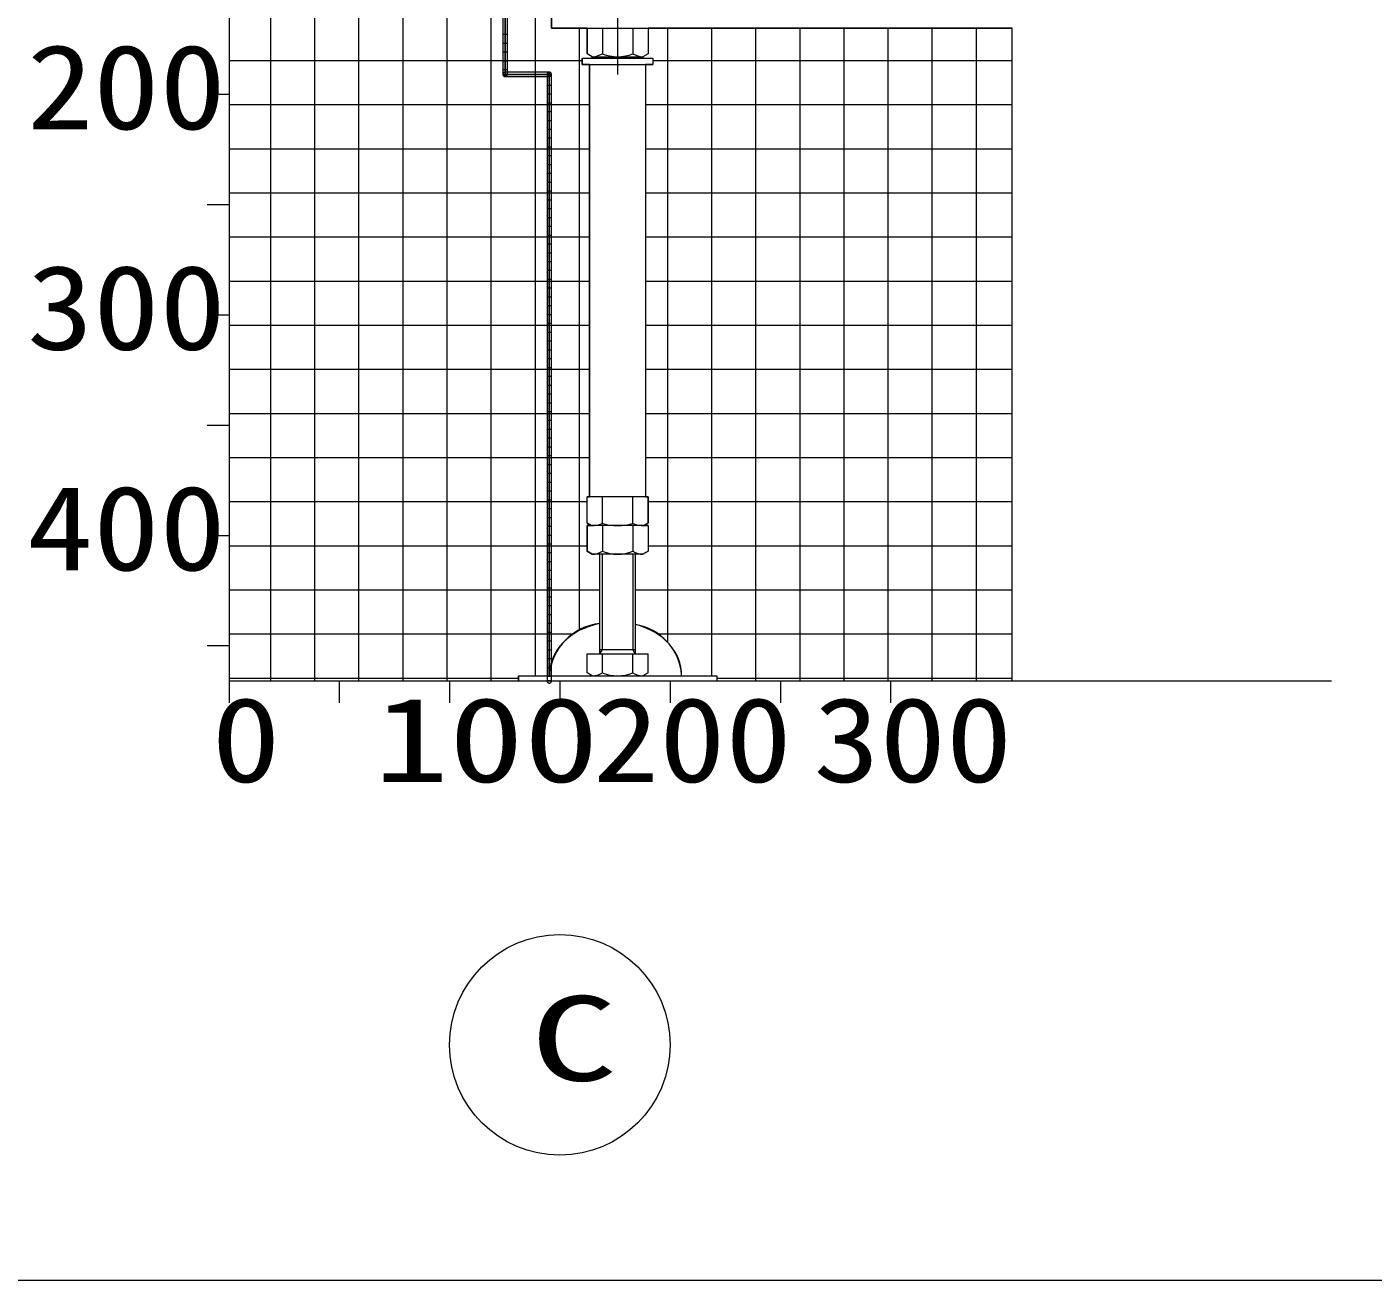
# Model space of a CAD drawing. Units: millimetres on the paper. Extents: x -305 to 305, y -152 to 152.
# Drawn here: x -124.55 to -94.02, y 22.86 to 51.26 of the extents above; entities that cross this region are included whole.
import ezdxf
from ezdxf.enums import TextEntityAlignment as Align

# ---------------------------------------------------------------- set-up
doc = ezdxf.new("R2010")
doc.units = ezdxf.units.MM
doc.linetypes.add('LONG_CHAIN', pattern=[21, 18, -1, 1, -1])
doc.layers.add('0-0_PV', color=7, linetype='Continuous', lineweight=9)
doc.styles.add('ＭＳ ゴシック', font='')
doc.styles.get('ＭＳ ゴシック').set_extended_font_data('MS Gothic')

msp = doc.modelspace()

# ---------------------------------------------------------------- linework, layer by layer
at = {"layer": '0-0_PV'}
for p, q in [((-119.963, 82.687), (-119.963, 36.437)), ((-119.017, 36.437), (-119.017, 53.237)), ((-113.017, 50.187), (-113.017, 53.237)), ((-112.653, 53.237), (-112.653, 51.237)), ((-118.017, 36.437), (-118.017, 52.237)), ((-117.017, 36.437), (-117.017, 52.237)), ((-116.017, 36.437), (-116.017, 52.237)), ((-115.017, 36.437), (-115.017, 52.237)), ((-114.017, 36.437), (-114.017, 52.237)), ((-113.653, 51.087), (-113.753, 51.087)), ((-112.653, 51.237), (-102.203, 51.237)), ((-112.017, 37.594), (-112.017, 51.237)), ((-111.846, 51.237), (-111.846, 50.655)), ((-111.499, 51.237), (-111.499, 50.655)), ((-110.806, 51.237), (-110.806, 50.655)), ((-110.46, 51.237), (-110.46, 50.655)), ((-110.017, 37.305), (-110.017, 51.237)), ((-109.017, 36.552), (-109.017, 51.237)), ((-108.017, 36.437), (-108.017, 51.237)), ((-107.017, 36.437), (-107.017, 51.237)), ((-106.017, 36.437), (-106.017, 51.237)), ((-105.017, 36.437), (-105.017, 51.237)), ((-104.017, 36.437), (-104.017, 51.237)), ((-103.017, 36.437), (-103.017, 51.237)), ((-113.653, 50.887), (-113.753, 50.887)), ((-113.653, 50.687), (-113.753, 50.687)), ((-119.963, 50.502), (-113.703, 50.502)), ((-113.653, 50.487), (-113.753, 50.487)), ((-113.703, 50.502), (-111.953, 50.502)), ((-111.953, 50.557), (-110.353, 50.557)), ((-111.953, 50.557), (-111.953, 50.407)), ((-111.953, 50.407), (-110.353, 50.407)), ((-111.728, 50.587), (-111.846, 50.655)), ((-111.788, 50.407), (-111.788, 40.607)), ((-111.728, 50.587), (-110.578, 50.587)), ((-111.728, 50.587), (-111.728, 50.557)), ((-111.728, 50.587), (-110.578, 50.587)), ((-110.46, 50.655), (-110.578, 50.587)), ((-110.578, 50.587), (-110.578, 50.557)), ((-110.518, 50.407), (-110.518, 40.607)), ((-110.353, 50.557), (-110.353, 50.407)), ((-110.353, 50.502), (-102.203, 50.502)), ((-113.653, 50.287), (-113.753, 50.287)), ((-112.703, 50.237), (-113.703, 50.237)), ((-113.017, 36.552), (-113.017, 50.187)), ((-112.653, 50.137), (-112.753, 50.137)), ((-112.653, 49.937), (-112.753, 49.937)), ((-120.463, 49.737), (-119.963, 49.737)), ((-119.963, 49.502), (-112.703, 49.502)), ((-112.653, 49.737), (-112.753, 49.737)), ((-112.653, 49.537), (-112.753, 49.537)), ((-112.703, 49.502), (-111.788, 49.502)), ((-110.518, 49.502), (-102.203, 49.502)), ((-112.653, 49.337), (-112.753, 49.337)), ((-112.653, 49.137), (-112.753, 49.137)), ((-112.653, 48.937), (-112.753, 48.937)), ((-112.653, 48.737), (-112.753, 48.737)), ((-112.653, 48.537), (-112.753, 48.537)), ((-119.963, 48.502), (-112.703, 48.502)), ((-112.653, 48.337), (-112.753, 48.337)), ((-112.703, 48.502), (-111.788, 48.502)), ((-110.518, 48.502), (-102.203, 48.502)), ((-112.653, 48.137), (-112.753, 48.137)), ((-112.653, 47.937), (-112.753, 47.937)), ((-112.653, 47.737), (-112.753, 47.737)), ((-119.963, 47.502), (-112.703, 47.502)), ((-112.653, 47.537), (-112.753, 47.537)), ((-112.653, 47.337), (-112.753, 47.337)), ((-112.703, 47.502), (-111.788, 47.502)), ((-110.518, 47.502), (-102.203, 47.502)), ((-120.463, 47.237), (-119.963, 47.237)), ((-112.653, 47.137), (-112.753, 47.137)), ((-112.653, 46.937), (-112.753, 46.937)), ((-112.653, 46.737), (-112.753, 46.737)), ((-119.963, 46.502), (-112.703, 46.502)), ((-112.653, 46.537), (-112.753, 46.537)), ((-112.703, 46.502), (-111.788, 46.502)), ((-110.518, 46.502), (-102.203, 46.502)), ((-112.653, 46.337), (-112.753, 46.337)), ((-112.653, 46.137), (-112.753, 46.137)), ((-112.653, 45.937), (-112.753, 45.937)), ((-119.963, 45.502), (-112.703, 45.502)), ((-112.653, 45.737), (-112.753, 45.737)), ((-112.653, 45.537), (-112.753, 45.537)), ((-112.703, 45.502), (-111.788, 45.502)), ((-110.518, 45.502), (-102.203, 45.502)), ((-112.653, 45.337), (-112.753, 45.337)), ((-112.653, 45.137), (-112.753, 45.137)), ((-112.653, 44.937), (-112.753, 44.937)), ((-120.463, 44.737), (-119.963, 44.737)), ((-112.653, 44.737), (-112.753, 44.737)), ((-119.963, 44.502), (-112.703, 44.502)), ((-112.653, 44.537), (-112.753, 44.537)), ((-112.653, 44.337), (-112.753, 44.337)), ((-112.703, 44.502), (-111.788, 44.502)), ((-110.518, 44.502), (-102.203, 44.502)), ((-112.653, 44.137), (-112.753, 44.137)), ((-112.653, 43.937), (-112.753, 43.937)), ((-112.653, 43.737), (-112.753, 43.737)), ((-119.963, 43.502), (-112.703, 43.502)), ((-112.653, 43.537), (-112.753, 43.537)), ((-112.703, 43.502), (-111.788, 43.502)), ((-110.518, 43.502), (-102.203, 43.502)), ((-112.653, 43.337), (-112.753, 43.337)), ((-112.653, 43.137), (-112.753, 43.137)), ((-112.653, 42.937), (-112.753, 42.937)), ((-112.653, 42.737), (-112.753, 42.737)), ((-119.963, 42.502), (-112.703, 42.502)), ((-112.653, 42.537), (-112.753, 42.537)), ((-112.703, 42.502), (-111.788, 42.502)), ((-110.518, 42.502), (-102.203, 42.502)), ((-120.463, 42.237), (-119.963, 42.237)), ((-112.653, 42.337), (-112.753, 42.337)), ((-112.653, 42.137), (-112.753, 42.137)), ((-112.653, 41.937), (-112.753, 41.937)), ((-112.653, 41.737), (-112.753, 41.737)), ((-112.653, 41.537), (-112.753, 41.537)), ((-119.963, 41.502), (-112.703, 41.502)), ((-112.653, 41.337), (-112.753, 41.337)), ((-112.703, 41.502), (-111.788, 41.502)), ((-110.518, 41.502), (-102.203, 41.502)), ((-112.653, 41.137), (-112.753, 41.137)), ((-112.653, 40.937), (-112.753, 40.937)), ((-112.653, 40.737), (-112.753, 40.737)), ((-110.46, 40.607), (-111.846, 40.607)), ((-111.846, 40.011), (-111.846, 40.607)), ((-111.499, 40.007), (-111.499, 40.607)), ((-110.806, 40.007), (-110.806, 40.607)), ((-110.46, 40.011), (-110.46, 40.607)), ((-119.963, 40.502), (-112.703, 40.502)), ((-112.653, 40.537), (-112.753, 40.537)), ((-112.653, 40.337), (-112.753, 40.337)), ((-112.703, 40.502), (-111.846, 40.502)), ((-110.46, 40.502), (-102.203, 40.502)), ((-112.653, 40.137), (-112.753, 40.137)), ((-111.846, 40.011), (-111.753, 39.957)), ((-110.46, 40.011), (-110.553, 39.957)), ((-120.463, 39.737), (-119.963, 39.737)), ((-112.653, 39.937), (-112.753, 39.937)), ((-112.653, 39.737), (-112.753, 39.737)), ((-110.46, 39.957), (-111.846, 39.957)), ((-111.846, 39.957), (-111.846, 39.375)), ((-110.553, 39.957), (-111.753, 39.957)), ((-111.499, 39.957), (-111.499, 39.375)), ((-110.806, 39.957), (-110.806, 39.375)), ((-110.46, 39.957), (-110.46, 39.375)), ((-119.963, 39.502), (-112.703, 39.502)), ((-112.653, 39.537), (-112.753, 39.537)), ((-112.703, 39.502), (-111.846, 39.502)), ((-110.46, 39.502), (-102.203, 39.502)), ((-112.653, 39.337), (-112.753, 39.337)), ((-112.653, 39.137), (-112.753, 39.137)), ((-111.846, 39.375), (-111.728, 39.307)), ((-110.578, 39.307), (-111.728, 39.307)), ((-111.553, 37.052), (-111.553, 39.307)), ((-111.498, 37.147), (-111.498, 39.307)), ((-110.808, 39.307), (-110.808, 37.147)), ((-110.753, 39.307), (-110.753, 37.052)), ((-110.578, 39.307), (-110.46, 39.375)), ((-112.653, 38.937), (-112.753, 38.937)), ((-119.963, 38.502), (-112.703, 38.502)), ((-112.653, 38.737), (-112.753, 38.737)), ((-112.653, 38.537), (-112.753, 38.537)), ((-112.703, 38.502), (-111.553, 38.502)), ((-110.753, 38.502), (-102.203, 38.502)), ((-112.653, 38.337), (-112.753, 38.337)), ((-112.653, 38.137), (-112.753, 38.137)), ((-112.653, 37.937), (-112.753, 37.937)), ((-112.653, 37.737), (-112.753, 37.737)), ((-119.963, 37.502), (-112.703, 37.502)), ((-112.653, 37.537), (-112.753, 37.537)), ((-112.653, 37.337), (-112.753, 37.337)), ((-112.703, 37.502), (-112.171, 37.502)), ((-110.238, 37.502), (-102.203, 37.502)), ((-120.463, 37.237), (-119.963, 37.237)), ((-112.653, 37.137), (-112.753, 37.137)), ((-112.653, 36.937), (-112.753, 36.937)), ((-111.846, 36.62), (-111.846, 37.052)), ((-111.846, 37.052), (-110.46, 37.052)), ((-111.553, 37.052), (-111.498, 37.147)), ((-111.553, 37.147), (-110.753, 37.147)), ((-111.499, 36.62), (-111.499, 37.052)), ((-110.753, 37.052), (-110.808, 37.147)), ((-110.806, 36.62), (-110.806, 37.052)), ((-110.46, 36.62), (-110.46, 37.052)), ((-112.653, 36.737), (-112.753, 36.737)), ((-119.963, 36.502), (-113.403, 36.502)), ((-119.963, 36.437), (-94.963, 36.437)), ((-119.963, 36.437), (-119.963, 35.937)), ((-117.463, 36.437), (-117.463, 35.937)), ((-114.963, 36.437), (-114.963, 35.937)), ((-113.403, 36.552), (-108.903, 36.552)), ((-113.403, 36.552), (-113.403, 36.437)), ((-113.403, 36.437), (-108.903, 36.437)), ((-112.653, 36.537), (-112.753, 36.537)), ((-112.463, 36.437), (-112.463, 35.937)), ((-111.728, 36.552), (-111.846, 36.62)), ((-111.728, 36.552), (-110.578, 36.552)), ((-110.46, 36.62), (-110.578, 36.552)), ((-109.963, 36.437), (-109.963, 35.937)), ((-108.903, 36.552), (-108.903, 36.437)), ((-108.903, 36.502), (-102.203, 36.502)), ((-107.463, 36.437), (-107.463, 35.937)), ((-104.963, 36.437), (-104.963, 35.937)), ((-262.482, 22.855), (-12.482, 22.855))]:
    msp.add_line(p, q, dxfattribs=at)
at = {"layer": '0-0_PV', "linetype": 'LONG_CHAIN'}
msp.add_line((-111.153, 51.58), (-111.153, 50.186), dxfattribs=at)
msp.add_line((-111.153, 51.58), (-111.153, 50.186), dxfattribs=at)
at = {"layer": '0-0_PV'}
for points in [[(-119.904, 77.994), (-119.963, 81.337), (-119.963, 80.187), (-119.963, 77.687), (-119.963, 75.187), (-119.963, 72.687), (-119.963, 70.187), (-119.963, 67.687), (-119.963, 65.187), (-119.963, 62.687), (-119.963, 60.187), (-119.963, 57.687), (-119.963, 55.187), (-119.963, 53.237), (-118.703, 53.237), (-118.703, 52.237), (-113.703, 52.237), (-113.703, 50.187), (-112.703, 50.187), (-112.703, 36.552), (-112.7, 36.552)], [(-111.553, 37.738), (-111.553, 39.307), (-111.728, 39.307), (-111.846, 39.375), (-111.846, 39.957), (-111.753, 39.957), (-111.846, 40.011), (-111.846, 40.607), (-111.788, 40.607), (-111.788, 50.407), (-111.953, 50.407), (-111.953, 50.557), (-111.728, 50.557), (-111.728, 50.587), (-111.846, 50.655), (-111.846, 51.237), (-112.653, 51.237), (-112.653, 53.237), (-117.154, 53.237)], [(-110.46, 51.237), (-110.46, 50.655), (-110.578, 50.587), (-110.578, 50.557), (-110.353, 50.557), (-110.353, 50.407), (-110.518, 50.407), (-110.518, 40.607), (-110.46, 40.607), (-110.46, 40.011), (-110.553, 39.957), (-110.46, 39.957), (-110.46, 39.375), (-110.578, 39.307), (-110.753, 39.307), (-110.753, 37.717)], [(-109.701, 36.552), (-108.903, 36.552), (-108.903, 36.437), (-107.463, 36.437), (-104.963, 36.437), (-102.203, 36.437), (-102.203, 51.237), (-110.46, 51.237)]]:
    msp.add_lwpolyline(points, dxfattribs=at)
for points in [[(-118.703, 52.237), (-118.703, 53.237), (-119.963, 53.237), (-119.963, 52.687), (-119.963, 50.187), (-119.963, 47.687), (-119.963, 45.187), (-119.963, 42.687), (-119.963, 40.187), (-119.963, 37.687), (-119.963, 36.437), (-117.463, 36.437), (-114.963, 36.437), (-113.403, 36.437), (-113.403, 36.552), (-112.703, 36.552), (-112.703, 50.187), (-113.703, 50.187), (-113.703, 52.237)], [(-113.653, 50.187), (-113.653, 52.237), (-113.753, 52.237), (-113.753, 50.187)], [(-113.703, 50.187), (-113.703, 50.237), (-113.709, 50.237), (-113.715, 50.235), (-113.721, 50.234), (-113.727, 50.231), (-113.732, 50.228), (-113.737, 50.224), (-113.741, 50.219), (-113.745, 50.214), (-113.748, 50.208), (-113.75, 50.203), (-113.752, 50.196), (-113.753, 50.19), (-113.753, 50.184), (-113.752, 50.178), (-113.75, 50.172), (-113.748, 50.166), (-113.745, 50.16), (-113.741, 50.155), (-113.737, 50.151), (-113.732, 50.147), (-113.727, 50.143), (-113.721, 50.141), (-113.715, 50.139), (-113.709, 50.137), (-113.703, 50.137)], [(-113.753, 50.187), (-113.752, 50.181), (-113.751, 50.175), (-113.749, 50.169), (-113.747, 50.163), (-113.743, 50.158), (-113.739, 50.153), (-113.735, 50.149), (-113.73, 50.145), (-113.724, 50.142), (-113.718, 50.14), (-113.712, 50.138), (-113.706, 50.137), (-113.7, 50.137), (-113.693, 50.138), (-113.687, 50.14), (-113.681, 50.142), (-113.676, 50.145), (-113.671, 50.149), (-113.666, 50.153), (-113.662, 50.158), (-113.659, 50.163), (-113.656, 50.169), (-113.654, 50.175), (-113.653, 50.181), (-113.653, 50.187), (-113.703, 50.187)], [(-112.703, 50.237), (-113.703, 50.237), (-113.703, 50.137), (-112.703, 50.137)], [(-112.703, 50.187), (-112.653, 50.187), (-112.653, 50.193), (-112.654, 50.199), (-112.656, 50.205), (-112.659, 50.211), (-112.662, 50.216), (-112.666, 50.221), (-112.671, 50.226), (-112.676, 50.229), (-112.681, 50.232), (-112.687, 50.235), (-112.693, 50.236), (-112.7, 50.237), (-112.706, 50.237), (-112.712, 50.236), (-112.718, 50.235), (-112.724, 50.232), (-112.73, 50.229), (-112.735, 50.226), (-112.739, 50.221), (-112.743, 50.216), (-112.747, 50.211), (-112.749, 50.205), (-112.751, 50.199), (-112.752, 50.193), (-112.753, 50.187)], [(-112.653, 36.437), (-112.653, 50.187), (-112.753, 50.187), (-112.753, 36.437)], [(-112.703, 50.137), (-112.696, 50.137), (-112.69, 50.139), (-112.684, 50.141), (-112.679, 50.143), (-112.673, 50.147), (-112.669, 50.151), (-112.664, 50.155), (-112.661, 50.16), (-112.657, 50.166), (-112.655, 50.172), (-112.654, 50.178), (-112.653, 50.184), (-112.653, 50.19), (-112.654, 50.196), (-112.655, 50.203), (-112.657, 50.208), (-112.661, 50.214), (-112.664, 50.219), (-112.669, 50.224), (-112.673, 50.228), (-112.679, 50.231), (-112.684, 50.234), (-112.69, 50.235), (-112.696, 50.237), (-112.703, 50.237), (-112.703, 50.187)], [(-112.753, 36.437), (-112.752, 36.431), (-112.751, 36.425), (-112.749, 36.419), (-112.747, 36.413), (-112.743, 36.408), (-112.739, 36.403), (-112.735, 36.399), (-112.73, 36.395), (-112.724, 36.392), (-112.718, 36.39), (-112.712, 36.388), (-112.706, 36.387), (-112.7, 36.387), (-112.693, 36.388), (-112.687, 36.39), (-112.681, 36.392), (-112.676, 36.395), (-112.671, 36.399), (-112.666, 36.403), (-112.662, 36.408), (-112.659, 36.413), (-112.656, 36.419), (-112.654, 36.425), (-112.653, 36.431), (-112.653, 36.437), (-112.703, 36.437)]]:
    msp.add_lwpolyline(points, close=True, dxfattribs=at)
msp.add_circle((-112.463, 28.187), 2.5, dxfattribs=at)
for centre, radius, start, end in [((-111.737, 51.037), 0.45, 271.2052, 301.9385), ((-111.153, 51.503), 0.916, 247.7809, 292.2191), ((-110.568, 51.037), 0.45, 238.0615, 268.7948), ((-111.753, 40.625), 0.668, 270, 292.3077), ((-111.153, 41.182), 1.225, 253.5736, 270), ((-111.153, 41.182), 1.225, 270, 286.4264), ((-110.553, 40.625), 0.668, 247.6923, 270), ((-111.737, 39.757), 0.45, 271.2052, 301.9385), ((-111.153, 40.223), 0.916, 247.7809, 292.2191), ((-110.568, 39.757), 0.45, 238.0615, 268.7948), ((-111.42, 36.46), 1.286, 95.9266, 174.9954), ((-110.957, 36.473), 1.26, 4.4725, 80.6746), ((-111.741, 36.572), 0.96, 180, 181.1728), ((-111.737, 37.002), 0.45, 271.2052, 301.9385), ((-111.153, 37.468), 0.916, 247.7809, 292.2191), ((-110.568, 37.002), 0.45, 238.0615, 268.7948), ((-110.661, 36.572), 0.96, 358.8272, 360)]:
    msp.add_arc(centre, radius, start, end, dxfattribs=at)
for start_param, end_param in [(1.80778, 3.157969), (6.266809, 7.550795)]:
    msp.add_ellipse((-111.201, 36.572), major_axis=(1.5, 0), ratio=0.800001, start_param=start_param, end_param=end_param, dxfattribs=at)

# ---------------------------------------------------------------- texts
at = {"layer": '0-0_PV', "style": 'ＭＳ ゴシック'}
for s, width, p in [('200', 1.15, (-124.546, 48.367)), ('300', 1.15, (-124.546, 43.367)), ('400', 1.15, (-124.546, 38.367)), ('0', 1.2, (-120.363, 33.567)), ('100', 1.3, (-116.677, 33.567)), ('200', 1.15, (-111.713, 33.567)), ('300', 1.15, (-106.713, 33.567)), ('C', 1.5, (-113.129, 26.796))]:
    msp.add_text(s, height=1.921, dxfattribs=dict(at, width=width)).set_placement(p, align=Align.BOTTOM_LEFT)

doc.saveas('drawing.dxf')
